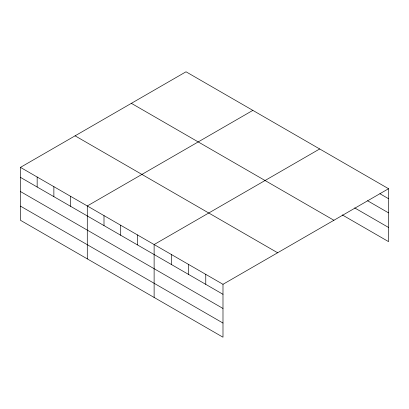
<?xml version="1.0" encoding="UTF-8"?>
<svg xmlns="http://www.w3.org/2000/svg" width="409" height="409" viewBox="0 0 409 409"><rect width="100%" height="100%" fill="white"/><g stroke="black" fill="none" stroke-linecap="round" stroke-linejoin="round"><path stroke-width="0.61" d="M20.45 167.373L222.987 284.306L222.987 337.21L20.45 220.277L20.45 167.373L186.013 71.79L388.55 188.723L388.55 241.627L342.282 214.914M252.849 110.374L87.286 205.962L87.286 258.866M319.69 148.963L154.121 244.551L154.121 297.455M222.987 284.306L388.55 188.723M379.941 193.738L388.55 198.708M367.568 200.758L388.55 212.869M354.659 207.895L388.55 227.46M131.376 103.334L333.913 220.267M75.087 135.829L277.624 252.762M20.45 177.363L222.987 294.296M20.45 191.524L222.987 308.458M20.45 206.116L222.987 323.049M205.768 274.367L205.768 284.357M188.554 264.429L188.554 274.419M171.34 254.49L171.34 264.475M137.414 234.904L137.414 244.889M120.706 225.257L120.706 235.241M103.998 215.609L103.998 225.599M70.578 196.315L70.578 206.305M53.87 186.668L53.87 196.657M37.158 177.02L37.158 187.01"/></g></svg>
